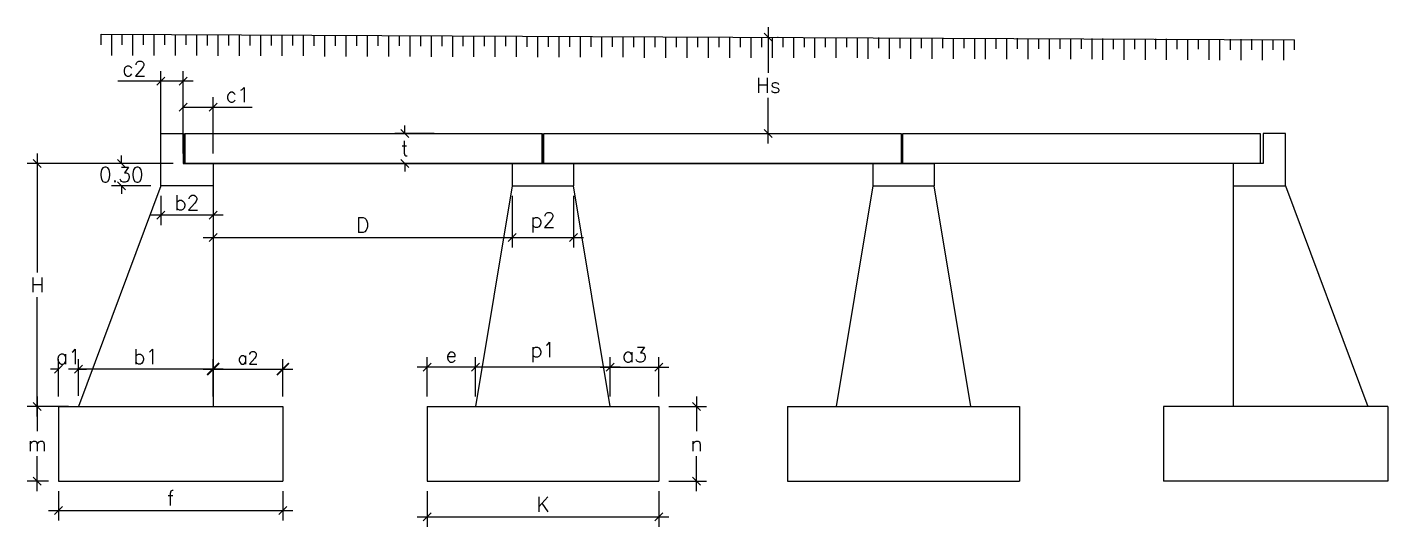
# Model space of a CAD drawing. Extents: x 370 to 5450, y -1052 to 155.
# Drawn here: x 3624.1 to 3760.5, y 5.9 to 56 of the extents above; entities that cross this region are included whole.
import ezdxf

# ---------------------------------------------------------------- set-up
doc = ezdxf.new("R2010")
doc.units = 0
doc.header["$LTSCALE"] = 5
doc.header["$MEASUREMENT"] = 0
doc.layers.get('0').update_dxf_attribs({"linetype": 'CONTINUOUS'})
doc.layers.get('DEFPOINTS').update_dxf_attribs({"linetype": 'CONTINUOUS'})
doc.layers.add('section', color=90, linetype='CONTINUOUS')
doc.styles.get("Standard").update_dxf_attribs({"font": 'ROMANS.SHX'})
doc.styles.add('style1', font='romans.shx')
doc.dimstyles.get("Standard").update_dxf_attribs({"dimtxt": 0.18, "dimasz": 0.18, "dimexe": 0.18, "dimexo": 0.0625, "dimgap": 0.09, "dimtad": 0, "dimtih": 1, "dimtoh": 1, "dimdec": 4, "dimzin": 0, "dimdsep": 46, "dimtxsty": 'Standard', "dimcen": 0.09, "dimadec": 0, "dimazin": 0, "dimtfac": 1, "dimtdec": 4, "dimtofl": 0, "dimtmove": 0, "dimatfit": 3, "dimfxl": 1, "dimtolj": 1, "dimtzin": 0, "dimarcsym": 0})

# ---------------------------------------------------------------- blocks, each defined once
blk = doc.blocks.new('_Oblique')
at = {"color": 0, "linetype": 'ByBlock', "lineweight": -2}
blk.add_line((-0.5, -0.5), (0.5, 0.5), dxfattribs=at)
blk = doc.blocks.new('*D85')
at = {"color": 252, "linetype": 'Continuous', "lineweight": -2, "transparency": 16777216}
for p, q in [((3639.71, 43.31), (3639.71, 48.94)), ((3639.71, 47.94), (3643.71, 47.94)), ((3642.71, 43.31), (3642.71, 48.94)), ((3642.71, 47.94), (3646.61, 47.94))]:
    blk.add_line(p, q, dxfattribs=at)
at = {"layer": 'DEFPOINTS', "color": 0, "linetype": 'Continuous', "transparency": 16777216}
for p in [(3639.71, 47.94), (3639.71, 42.31), (3642.71, 42.31)]:
    blk.add_point(p, dxfattribs=at)
at = {"color": 252, "linetype": 'Continuous', "lineweight": -2, "transparency": 16777216, "xscale": 0.8, "yscale": 0.8, "zscale": 0.8, "rotation": 180}
blk.add_blockref('_Oblique', (3639.71, 47.94), dxfattribs=at)
at = {"color": 252, "linetype": 'Continuous', "lineweight": -2, "transparency": 16777216, "xscale": 0.8, "yscale": 0.8, "zscale": 0.8}
blk.add_blockref('_Oblique', (3642.71, 47.94), dxfattribs=at)
at = {"color": 1, "linetype": 'Continuous', "transparency": 16777216, "insert": (3645.18, 49.19), "char_height": 1.5, "attachment_point": 5, "style": 'style1'}
blk.add_mtext('\\A1;c1', dxfattribs=at)
blk = doc.blocks.new('*D86')
at = {"color": 252, "linetype": 'Continuous', "lineweight": -2, "transparency": 16777216}
for p, q in [((3637.46, 50.57), (3633.16, 50.57)), ((3637.46, 43.38), (3637.46, 51.57)), ((3640.71, 50.57), (3637.46, 50.57)), ((3639.71, 43.38), (3639.71, 51.57))]:
    blk.add_line(p, q, dxfattribs=at)
at = {"layer": 'DEFPOINTS', "color": 0, "linetype": 'Continuous', "transparency": 16777216}
for p in [(3637.46, 50.57), (3637.46, 42.38), (3639.71, 42.38)]:
    blk.add_point(p, dxfattribs=at)
at = {"color": 252, "linetype": 'Continuous', "lineweight": -2, "transparency": 16777216, "xscale": 0.8, "yscale": 0.8, "zscale": 0.8, "rotation": 180}
blk.add_blockref('_Oblique', (3637.46, 50.57), dxfattribs=at)
at = {"color": 252, "linetype": 'Continuous', "lineweight": -2, "transparency": 16777216, "xscale": 0.8, "yscale": 0.8, "zscale": 0.8}
blk.add_blockref('_Oblique', (3639.71, 50.57), dxfattribs=at)
at = {"color": 1, "linetype": 'Continuous', "transparency": 16777216, "insert": (3634.8, 51.82), "char_height": 1.5, "attachment_point": 5, "style": 'style1'}
blk.add_mtext('\\A1;c2', dxfattribs=at)
blk = doc.blocks.new('*D87')
at = {"color": 252, "linetype": 'Continuous', "lineweight": -2, "transparency": 16777216}
for p, q in [((3637.46, 39.06), (3637.46, 36.11)), ((3642.71, 39.06), (3642.71, 36.11)), ((3643.71, 37.11), (3636.46, 37.11))]:
    blk.add_line(p, q, dxfattribs=at)
at = {"layer": 'DEFPOINTS', "color": 0, "linetype": 'Continuous', "transparency": 16777216}
for p in [(3637.46, 40.06), (3642.71, 40.06), (3637.46, 37.11)]:
    blk.add_point(p, dxfattribs=at)
at = {"color": 252, "linetype": 'Continuous', "lineweight": -2, "transparency": 16777216, "xscale": 0.8, "yscale": 0.8, "zscale": 0.8, "rotation": 180}
blk.add_blockref('_Oblique', (3637.46, 37.11), dxfattribs=at)
at = {"color": 252, "linetype": 'Continuous', "lineweight": -2, "transparency": 16777216, "xscale": 0.8, "yscale": 0.8, "zscale": 0.8}
blk.add_blockref('_Oblique', (3642.71, 37.11), dxfattribs=at)
at = {"color": 1, "linetype": 'Continuous', "transparency": 16777216, "insert": (3640.08, 38.36), "char_height": 1.5, "attachment_point": 5, "style": 'style1'}
blk.add_mtext('\\A1;b2', dxfattribs=at)
blk = doc.blocks.new('*D88')
at = {"color": 252, "linetype": 'Continuous', "lineweight": -2, "transparency": 16777216}
for p, q in [((3642.71, 39.06), (3642.71, 33.89)), ((3672.71, 39.06), (3672.71, 33.89)), ((3641.71, 34.89), (3673.71, 34.89))]:
    blk.add_line(p, q, dxfattribs=at)
at = {"layer": 'DEFPOINTS', "color": 0, "linetype": 'Continuous', "transparency": 16777216}
for p in [(3642.71, 40.06), (3672.71, 40.06), (3672.71, 34.89)]:
    blk.add_point(p, dxfattribs=at)
at = {"color": 252, "linetype": 'Continuous', "lineweight": -2, "transparency": 16777216, "xscale": 0.8, "yscale": 0.8, "zscale": 0.8, "rotation": 180}
blk.add_blockref('_Oblique', (3642.71, 34.89), dxfattribs=at)
at = {"color": 252, "linetype": 'Continuous', "lineweight": -2, "transparency": 16777216, "xscale": 0.8, "yscale": 0.8, "zscale": 0.8}
blk.add_blockref('_Oblique', (3672.71, 34.89), dxfattribs=at)
at = {"color": 1, "linetype": 'Continuous', "transparency": 16777216, "insert": (3657.71, 36.14), "char_height": 1.5, "attachment_point": 5, "style": 'style1'}
blk.add_mtext('\\A1;D', dxfattribs=at)
blk = doc.blocks.new('_ArchTick')
at = {"color": 0, "linetype": 'ByBlock', "const_width": 0.15}
blk.add_lwpolyline([(-0.5, -0.5), (0.5, 0.5)], dxfattribs=at)
blk = doc.blocks.new('*D89')
at = {"color": 252, "linetype": 'Continuous', "lineweight": -2, "transparency": 16777216}
for p, q in [((3642.71, 18.94), (3642.71, 22.68)), ((3649.71, 18.94), (3649.71, 22.68)), ((3641.71, 21.68), (3650.71, 21.68))]:
    blk.add_line(p, q, dxfattribs=at)
at = {"layer": 'DEFPOINTS', "color": 0, "linetype": 'Continuous', "transparency": 16777216}
for p in [(3649.71, 21.68), (3642.71, 17.94), (3649.71, 17.94)]:
    blk.add_point(p, dxfattribs=at)
at = {"color": 252, "linetype": 'Continuous', "lineweight": -2, "transparency": 16777216, "xscale": 1.199999999999999, "yscale": 1.199999999999999, "zscale": 1.199999999999999, "rotation": 180}
blk.add_blockref('_ArchTick', (3642.71, 21.68), dxfattribs=at)
at = {"color": 252, "linetype": 'Continuous', "lineweight": -2, "transparency": 16777216, "xscale": 1.199999999999999, "yscale": 1.199999999999999, "zscale": 1.199999999999999}
blk.add_blockref('_ArchTick', (3649.71, 21.68), dxfattribs=at)
at = {"color": 1, "linetype": 'Continuous', "transparency": 16777216, "insert": (3646.21, 22.81), "char_height": 1.25, "attachment_point": 5, "style": 'style1'}
blk.add_mtext('\\A1;a2', dxfattribs=at)
blk = doc.blocks.new('*D90')
at = {"color": 252, "linetype": 'Continuous', "lineweight": -2, "transparency": 16777216}
for p, q in [((3629.21, 19), (3629.21, 22.68)), ((3642.71, 19), (3642.71, 22.68)), ((3643.71, 21.68), (3628.21, 21.68))]:
    blk.add_line(p, q, dxfattribs=at)
at = {"layer": 'DEFPOINTS', "color": 0, "linetype": 'Continuous', "transparency": 16777216}
for p in [(3629.21, 21.68), (3629.21, 18), (3642.71, 18)]:
    blk.add_point(p, dxfattribs=at)
at = {"color": 252, "linetype": 'Continuous', "lineweight": -2, "transparency": 16777216, "xscale": 0.8, "yscale": 0.8, "zscale": 0.8, "rotation": 180}
blk.add_blockref('_Oblique', (3629.21, 21.68), dxfattribs=at)
at = {"color": 252, "linetype": 'Continuous', "lineweight": -2, "transparency": 16777216, "xscale": 0.8, "yscale": 0.8, "zscale": 0.8}
blk.add_blockref('_Oblique', (3642.71, 21.68), dxfattribs=at)
at = {"color": 1, "linetype": 'Continuous', "transparency": 16777216, "insert": (3635.96, 22.93), "char_height": 1.5, "attachment_point": 5, "style": 'style1'}
blk.add_mtext('\\A1;b1', dxfattribs=at)
blk = doc.blocks.new('*D91')
at = {"color": 252, "linetype": 'Continuous', "lineweight": -2, "transparency": 16777216}
for p, q in [((3627.21, 18.94), (3627.21, 22.68)), ((3629.21, 19.06), (3629.21, 22.68)), ((3627.21, 21.68), (3626.41, 21.68)), ((3629.21, 21.68), (3630.01, 21.68))]:
    blk.add_line(p, q, dxfattribs=at)
at = {"layer": 'DEFPOINTS', "color": 0, "linetype": 'Continuous', "transparency": 16777216}
for p in [(3627.21, 21.68), (3627.21, 17.94), (3629.21, 18.06)]:
    blk.add_point(p, dxfattribs=at)
at = {"color": 252, "linetype": 'Continuous', "lineweight": -2, "transparency": 16777216, "xscale": 0.8, "yscale": 0.8, "zscale": 0.8}
blk.add_blockref('_Oblique', (3627.21, 21.68), dxfattribs=at)
at = {"color": 252, "linetype": 'Continuous', "lineweight": -2, "transparency": 16777216, "xscale": 0.8, "yscale": 0.8, "zscale": 0.8, "rotation": 180}
blk.add_blockref('_Oblique', (3629.21, 21.68), dxfattribs=at)
at = {"color": 1, "linetype": 'Continuous', "transparency": 16777216, "insert": (3628.21, 22.93), "char_height": 1.5, "attachment_point": 5, "style": 'style1'}
blk.add_mtext('\\A1;a1', dxfattribs=at)
blk = doc.blocks.new('*D92')
at = {"color": 252, "linetype": 'Continuous', "lineweight": -2, "transparency": 16777216}
for p, q in [((3638.71, 42.31), (3632.51, 42.31)), ((3633.51, 42.31), (3633.51, 43.11)), ((3636.46, 40.06), (3632.51, 40.06)), ((3633.51, 40.06), (3633.51, 39.26))]:
    blk.add_line(p, q, dxfattribs=at)
at = {"layer": 'DEFPOINTS', "color": 0, "linetype": 'Continuous', "transparency": 16777216}
for p in [(3633.51, 42.31), (3639.71, 42.31), (3637.46, 40.06)]:
    blk.add_point(p, dxfattribs=at)
at = {"color": 252, "linetype": 'Continuous', "lineweight": -2, "transparency": 16777216, "xscale": 0.8, "yscale": 0.8, "zscale": 0.8}
for p, rotation in [((3633.51, 42.31), 270), ((3633.51, 40.06), 90)]:
    blk.add_blockref('_Oblique', p, dxfattribs=dict(at, rotation=rotation))
at = {"color": 1, "linetype": 'Continuous', "transparency": 16777216, "insert": (3633.51, 41.19), "char_height": 1.5, "attachment_point": 5, "style": 'style1'}
blk.add_mtext('\\A1;0.30', dxfattribs=at)
blk = doc.blocks.new('*D93')
at = {"color": 252, "linetype": 'Continuous', "lineweight": -2, "transparency": 16777216}
for p, q in [((3664.87, 45.31), (3660.92, 45.31)), ((3661.92, 45.31), (3661.92, 46.11)), ((3664.87, 42.31), (3660.92, 42.31)), ((3661.92, 42.31), (3661.92, 41.51))]:
    blk.add_line(p, q, dxfattribs=at)
at = {"layer": 'DEFPOINTS', "color": 0, "linetype": 'Continuous', "transparency": 16777216}
for p in [(3661.92, 45.31), (3665.87, 45.31), (3665.87, 42.31)]:
    blk.add_point(p, dxfattribs=at)
at = {"color": 252, "linetype": 'Continuous', "lineweight": -2, "transparency": 16777216, "xscale": 0.8, "yscale": 0.8, "zscale": 0.8}
for p, rotation in [((3661.92, 45.31), 270), ((3661.92, 42.31), 90)]:
    blk.add_blockref('_Oblique', p, dxfattribs=dict(at, rotation=rotation))
at = {"color": 1, "linetype": 'Continuous', "transparency": 16777216, "insert": (3661.92, 43.81), "char_height": 1.5, "attachment_point": 5, "style": 'style1'}
blk.add_mtext('\\A1;t', dxfattribs=at)
blk = doc.blocks.new('*D94')
at = {"color": 252, "linetype": 'Continuous', "lineweight": -2, "transparency": 16777216}
for p, q in [((3636.46, 42.31), (3624.07, 42.31)), ((3625.07, 43.31), (3625.07, 31.38)), ((3625.07, 16.94), (3625.07, 28.88)), ((3628.21, 17.94), (3624.07, 17.94))]:
    blk.add_line(p, q, dxfattribs=at)
at = {"layer": 'DEFPOINTS', "color": 0, "linetype": 'Continuous', "transparency": 16777216}
for p in [(3625.07, 42.31), (3637.46, 42.31), (3629.21, 17.94)]:
    blk.add_point(p, dxfattribs=at)
at = {"color": 252, "linetype": 'Continuous', "lineweight": -2, "transparency": 16777216, "xscale": 0.8, "yscale": 0.8, "zscale": 0.8}
for p, rotation in [((3625.07, 42.31), 90), ((3625.07, 17.94), 270)]:
    blk.add_blockref('_Oblique', p, dxfattribs=dict(at, rotation=rotation))
at = {"color": 1, "linetype": 'Continuous', "transparency": 16777216, "insert": (3625.07, 30.13), "char_height": 1.5, "attachment_point": 5, "style": 'style1'}
blk.add_mtext('\\A1;H', dxfattribs=at)
blk = doc.blocks.new('*D95')
at = {"color": 252, "linetype": 'Continuous', "lineweight": -2, "transparency": 16777216}
for p, q in [((3626.21, 17.94), (3624.07, 17.94)), ((3625.07, 18.94), (3625.07, 15.44)), ((3625.07, 9.44), (3625.07, 12.94)), ((3626.21, 10.44), (3624.07, 10.44))]:
    blk.add_line(p, q, dxfattribs=at)
at = {"layer": 'DEFPOINTS', "color": 0, "linetype": 'Continuous', "transparency": 16777216}
for p in [(3627.21, 17.94), (3625.07, 10.44), (3627.21, 10.44)]:
    blk.add_point(p, dxfattribs=at)
at = {"color": 252, "linetype": 'Continuous', "lineweight": -2, "transparency": 16777216, "xscale": 0.8, "yscale": 0.8, "zscale": 0.8}
for p, rotation in [((3625.07, 17.94), 90), ((3625.07, 10.44), 270)]:
    blk.add_blockref('_Oblique', p, dxfattribs=dict(at, rotation=rotation))
at = {"color": 1, "linetype": 'Continuous', "transparency": 16777216, "insert": (3625.07, 14.19), "char_height": 1.5, "attachment_point": 5, "style": 'style1'}
blk.add_mtext('\\A1;m', dxfattribs=at)
blk = doc.blocks.new('*D96')
at = {"color": 252, "linetype": 'Continuous', "lineweight": -2, "transparency": 16777216}
for p, q in [((3627.21, 9.44), (3627.21, 6.5)), ((3649.71, 9.44), (3649.71, 6.5)), ((3626.21, 7.5), (3650.71, 7.5))]:
    blk.add_line(p, q, dxfattribs=at)
at = {"layer": 'DEFPOINTS', "color": 0, "linetype": 'Continuous', "transparency": 16777216}
for p in [(3627.21, 10.44), (3649.71, 10.44), (3649.71, 7.5)]:
    blk.add_point(p, dxfattribs=at)
at = {"color": 252, "linetype": 'Continuous', "lineweight": -2, "transparency": 16777216, "xscale": 0.8, "yscale": 0.8, "zscale": 0.8, "rotation": 180}
blk.add_blockref('_Oblique', (3627.21, 7.5), dxfattribs=at)
at = {"color": 252, "linetype": 'Continuous', "lineweight": -2, "transparency": 16777216, "xscale": 0.8, "yscale": 0.8, "zscale": 0.8}
blk.add_blockref('_Oblique', (3649.71, 7.5), dxfattribs=at)
at = {"color": 1, "linetype": 'Continuous', "transparency": 16777216, "insert": (3638.46, 8.75), "char_height": 1.5, "attachment_point": 5, "style": 'style1'}
blk.add_mtext('\\A1;f', dxfattribs=at)
blk = doc.blocks.new('*D97')
at = {"color": 252, "linetype": 'Continuous', "lineweight": -2, "transparency": 16777216}
for p, q in [((3672.71, 39.06), (3672.71, 33.89)), ((3678.86, 39.06), (3678.86, 33.89)), ((3671.71, 34.89), (3679.86, 34.89))]:
    blk.add_line(p, q, dxfattribs=at)
at = {"layer": 'DEFPOINTS', "color": 0, "linetype": 'Continuous', "transparency": 16777216}
for p in [(3672.71, 40.06), (3678.86, 40.06), (3678.86, 34.89)]:
    blk.add_point(p, dxfattribs=at)
at = {"color": 252, "linetype": 'Continuous', "lineweight": -2, "transparency": 16777216, "xscale": 0.8, "yscale": 0.8, "zscale": 0.8, "rotation": 180}
blk.add_blockref('_Oblique', (3672.71, 34.89), dxfattribs=at)
at = {"color": 252, "linetype": 'Continuous', "lineweight": -2, "transparency": 16777216, "xscale": 0.8, "yscale": 0.8, "zscale": 0.8}
blk.add_blockref('_Oblique', (3678.86, 34.89), dxfattribs=at)
at = {"color": 1, "linetype": 'Continuous', "transparency": 16777216, "insert": (3675.78, 36.39), "char_height": 1.5, "attachment_point": 5, "style": 'style1'}
blk.add_mtext('\\A1;p2', dxfattribs=at)
blk = doc.blocks.new('*D98')
at = {"color": 252, "linetype": 'Continuous', "lineweight": -2, "transparency": 16777216}
for p, q in [((3683.53, 21.87), (3668.03, 21.87)), ((3669.03, 18.94), (3669.03, 22.87)), ((3682.53, 18.94), (3682.53, 22.87))]:
    blk.add_line(p, q, dxfattribs=at)
at = {"layer": 'DEFPOINTS', "color": 0, "linetype": 'Continuous', "transparency": 16777216}
for p in [(3669.03, 21.87), (3669.03, 17.94), (3682.53, 17.94)]:
    blk.add_point(p, dxfattribs=at)
at = {"color": 252, "linetype": 'Continuous', "lineweight": -2, "transparency": 16777216, "xscale": 0.8, "yscale": 0.8, "zscale": 0.8, "rotation": 180}
blk.add_blockref('_Oblique', (3669.03, 21.87), dxfattribs=at)
at = {"color": 252, "linetype": 'Continuous', "lineweight": -2, "transparency": 16777216, "xscale": 0.8, "yscale": 0.8, "zscale": 0.8}
blk.add_blockref('_Oblique', (3682.53, 21.87), dxfattribs=at)
at = {"color": 1, "linetype": 'Continuous', "transparency": 16777216, "insert": (3675.78, 23.37), "char_height": 1.5, "attachment_point": 5, "style": 'style1'}
blk.add_mtext('\\A1;p1', dxfattribs=at)
blk = doc.blocks.new('*D99')
at = {"color": 252, "linetype": 'Continuous', "lineweight": -2, "transparency": 16777216}
for p, q in [((3670.03, 21.87), (3663.16, 21.87)), ((3664.16, 18.94), (3664.16, 22.87)), ((3669.03, 18.94), (3669.03, 22.87))]:
    blk.add_line(p, q, dxfattribs=at)
at = {"layer": 'DEFPOINTS', "color": 0, "linetype": 'Continuous', "transparency": 16777216}
for p in [(3664.16, 21.87), (3664.16, 17.94), (3669.03, 17.94)]:
    blk.add_point(p, dxfattribs=at)
at = {"color": 252, "linetype": 'Continuous', "lineweight": -2, "transparency": 16777216, "xscale": 0.8, "yscale": 0.8, "zscale": 0.8, "rotation": 180}
blk.add_blockref('_Oblique', (3664.16, 21.87), dxfattribs=at)
at = {"color": 252, "linetype": 'Continuous', "lineweight": -2, "transparency": 16777216, "xscale": 0.8, "yscale": 0.8, "zscale": 0.8}
blk.add_blockref('_Oblique', (3669.03, 21.87), dxfattribs=at)
at = {"color": 1, "linetype": 'Continuous', "transparency": 16777216, "insert": (3666.59, 23.12), "char_height": 1.5, "attachment_point": 5, "style": 'style1'}
blk.add_mtext('\\A1;e', dxfattribs=at)
blk = doc.blocks.new('*D100')
at = {"color": 252, "linetype": 'Continuous', "lineweight": -2, "transparency": 16777216}
for p, q in [((3681.53, 21.87), (3688.41, 21.87)), ((3682.53, 18.94), (3682.53, 22.87)), ((3687.41, 18.94), (3687.41, 22.87))]:
    blk.add_line(p, q, dxfattribs=at)
at = {"layer": 'DEFPOINTS', "color": 0, "linetype": 'Continuous', "transparency": 16777216}
for p in [(3687.41, 21.87), (3682.53, 17.94), (3687.41, 17.94)]:
    blk.add_point(p, dxfattribs=at)
at = {"color": 252, "linetype": 'Continuous', "lineweight": -2, "transparency": 16777216, "xscale": 0.8, "yscale": 0.8, "zscale": 0.8, "rotation": 180}
blk.add_blockref('_Oblique', (3682.53, 21.87), dxfattribs=at)
at = {"color": 252, "linetype": 'Continuous', "lineweight": -2, "transparency": 16777216, "xscale": 0.8, "yscale": 0.8, "zscale": 0.8}
blk.add_blockref('_Oblique', (3687.41, 21.87), dxfattribs=at)
at = {"color": 1, "linetype": 'Continuous', "transparency": 16777216, "insert": (3684.97, 23.12), "char_height": 1.5, "attachment_point": 5, "style": 'style1'}
blk.add_mtext('\\A1;a3', dxfattribs=at)
blk = doc.blocks.new('*D101')
at = {"color": 252, "linetype": 'Continuous', "lineweight": -2, "transparency": 16777216}
for p, q in [((3688.41, 17.94), (3692.18, 17.94)), ((3691.18, 18.94), (3691.18, 15.44)), ((3691.18, 9.44), (3691.18, 12.94)), ((3688.41, 10.44), (3692.18, 10.44))]:
    blk.add_line(p, q, dxfattribs=at)
at = {"layer": 'DEFPOINTS', "color": 0, "linetype": 'Continuous', "transparency": 16777216}
for p in [(3687.41, 17.94), (3687.41, 10.44), (3691.18, 10.44)]:
    blk.add_point(p, dxfattribs=at)
at = {"color": 252, "linetype": 'Continuous', "lineweight": -2, "transparency": 16777216, "xscale": 0.8, "yscale": 0.8, "zscale": 0.8}
for p, rotation in [((3691.18, 17.94), 90), ((3691.18, 10.44), 270)]:
    blk.add_blockref('_Oblique', p, dxfattribs=dict(at, rotation=rotation))
at = {"color": 1, "linetype": 'Continuous', "transparency": 16777216, "insert": (3691.18, 14.19), "char_height": 1.5, "attachment_point": 5, "style": 'style1'}
blk.add_mtext('\\A1;n', dxfattribs=at)
blk = doc.blocks.new('*D102')
at = {"color": 252, "linetype": 'Continuous', "lineweight": -2, "transparency": 16777216}
for p, q in [((3664.16, 9.44), (3664.16, 5.86)), ((3687.41, 9.44), (3687.41, 5.86)), ((3663.16, 6.86), (3688.41, 6.86))]:
    blk.add_line(p, q, dxfattribs=at)
at = {"layer": 'DEFPOINTS', "color": 0, "linetype": 'Continuous', "transparency": 16777216}
for p in [(3664.16, 10.44), (3687.41, 10.44), (3687.41, 6.86)]:
    blk.add_point(p, dxfattribs=at)
at = {"color": 252, "linetype": 'Continuous', "lineweight": -2, "transparency": 16777216, "xscale": 0.8, "yscale": 0.8, "zscale": 0.8, "rotation": 180}
blk.add_blockref('_Oblique', (3664.16, 6.86), dxfattribs=at)
at = {"color": 252, "linetype": 'Continuous', "lineweight": -2, "transparency": 16777216, "xscale": 0.8, "yscale": 0.8, "zscale": 0.8}
blk.add_blockref('_Oblique', (3687.41, 6.86), dxfattribs=at)
at = {"color": 1, "linetype": 'Continuous', "transparency": 16777216, "insert": (3675.78, 8.11), "char_height": 1.5, "attachment_point": 5, "style": 'style1'}
blk.add_mtext('\\A1;K', dxfattribs=at)
blk = doc.blocks.new('*D290')
at = {"color": 252, "linetype": 'Continuous', "lineweight": -2, "transparency": 16777216}
for p, q in [((3698.38, 55.97), (3698.38, 51.39)), ((3699.3, 54.97), (3699.38, 54.97)), ((3698.38, 44.31), (3698.38, 48.89)), ((3699.3, 45.31), (3699.38, 45.31))]:
    blk.add_line(p, q, dxfattribs=at)
at = {"layer": 'DEFPOINTS', "color": 0, "linetype": 'Continuous', "transparency": 16777216}
for p in [(3698.3, 54.97), (3698.3, 45.31), (3698.38, 45.31)]:
    blk.add_point(p, dxfattribs=at)
at = {"color": 252, "linetype": 'Continuous', "lineweight": -2, "transparency": 16777216, "xscale": 0.8, "yscale": 0.8, "zscale": 0.8}
for p, rotation in [((3698.38, 54.97), 90), ((3698.38, 45.31), 270)]:
    blk.add_blockref('_Oblique', p, dxfattribs=dict(at, rotation=rotation))
at = {"color": 1, "linetype": 'Continuous', "transparency": 16777216, "insert": (3698.38, 50.14), "char_height": 1.5, "attachment_point": 5, "style": 'style1'}
blk.add_mtext('\\A1;Hs', dxfattribs=at)

msp = doc.modelspace()

# ---------------------------------------------------------------- linework, layer by layer
at = {"color": 253, "linetype": 'Continuous'}
for p, q in [((3631.46601, 55.2871), (3751.15156, 54.72128)), ((3631.46601, 54.19702), (3631.46601, 55.2871)), ((3632.53463, 53.13726), (3632.53463, 55.25679)), ((3633.60326, 54.19702), (3633.60326, 55.25174)), ((3634.67188, 53.13726), (3634.67188, 55.24669)), ((3635.7405, 54.19702), (3635.7405, 55.24164)), ((3636.80912, 53.13726), (3636.80912, 55.23658)), ((3637.87774, 54.19702), (3637.87774, 55.23153)), ((3638.94636, 53.13726), (3638.94636, 55.22648)), ((3640.01498, 54.19702), (3640.01498, 55.22143)), ((3641.0836, 53.13726), (3641.0836, 55.21638)), ((3642.15222, 54.15156), (3642.15222, 55.21132)), ((3643.22084, 53.09179), (3643.22084, 55.21132)), ((3644.28947, 54.15156), (3644.28947, 55.20627)), ((3645.35809, 53.09179), (3645.35809, 55.20122)), ((3646.42671, 54.15156), (3646.42671, 55.19617)), ((3647.49533, 53.09179), (3647.49533, 55.19112)), ((3648.56395, 54.15156), (3648.56395, 55.18606)), ((3649.63257, 53.09179), (3649.63257, 55.18101)), ((3650.70119, 54.15156), (3650.70119, 55.17596)), ((3651.76981, 53.09179), (3651.76981, 55.17091)), ((3652.83843, 54.10609), (3652.83843, 55.16586)), ((3653.90705, 53.04632), (3653.90705, 55.16586)), ((3654.97567, 54.10609), (3654.97567, 55.1608)), ((3656.0443, 53.04632), (3656.0443, 55.15575)), ((3657.11292, 54.10609), (3657.11292, 55.1507)), ((3658.18154, 53.04632), (3658.18154, 55.14565)), ((3659.25016, 54.10609), (3659.25016, 55.1406)), ((3660.31878, 53.04632), (3660.31878, 55.13554)), ((3661.3874, 54.10609), (3661.3874, 55.13049)), ((3662.45602, 53.04632), (3662.45602, 55.12544)), ((3663.52464, 54.06062), (3663.52464, 55.12039)), ((3664.59326, 53.00085), (3664.59326, 55.12039)), ((3665.66188, 54.06062), (3665.66188, 55.11534)), ((3666.7305, 53.00085), (3666.7305, 55.11028)), ((3667.79913, 54.06062), (3667.79913, 55.10523)), ((3668.86775, 53.00085), (3668.86775, 55.10018)), ((3669.93637, 54.06062), (3669.93637, 55.09513)), ((3671.00499, 53.00085), (3671.00499, 55.09008)), ((3672.07361, 54.06062), (3672.07361, 55.08502)), ((3673.14223, 53.00085), (3673.14223, 55.07997)), ((3674.21085, 54.01515), (3674.21085, 55.07492)), ((3675.27947, 52.95538), (3675.27947, 55.07492)), ((3676.34809, 54.01515), (3676.34809, 55.06987)), ((3677.41671, 52.95538), (3677.41671, 55.06482)), ((3678.48534, 54.01515), (3678.48534, 55.05976)), ((3679.55396, 52.95538), (3679.55396, 55.05471)), ((3680.62258, 54.01515), (3680.62258, 55.04966)), ((3681.6912, 52.95538), (3681.6912, 55.04461)), ((3682.75982, 54.01515), (3682.75982, 55.03956)), ((3683.82844, 52.95538), (3683.82844, 55.0345)), ((3684.89706, 53.96968), (3684.89706, 55.02945)), ((3685.96568, 52.90992), (3685.96568, 55.02945)), ((3687.0343, 53.96968), (3687.0343, 55.0244)), ((3688.10292, 52.90992), (3688.10292, 55.01935)), ((3689.17154, 53.96968), (3689.17154, 55.0143)), ((3690.24017, 52.90992), (3690.24017, 55.00924)), ((3691.30879, 53.96968), (3691.30879, 55.00419)), ((3692.37741, 52.90992), (3692.37741, 54.99914)), ((3693.44603, 53.96968), (3693.44603, 54.99409)), ((3694.51465, 52.90992), (3694.51465, 54.98904)), ((3695.58327, 53.96968), (3695.58327, 54.98398)), ((3696.65189, 52.90992), (3696.65189, 54.97893)), ((3697.72051, 53.96968), (3697.72051, 54.97388)), ((3698.78913, 52.90992), (3698.78913, 54.96883)), ((3699.85775, 53.96968), (3699.85775, 54.96378)), ((3700.92637, 52.90992), (3700.92637, 54.95872)), ((3701.995, 53.96968), (3701.995, 54.95367)), ((3703.06362, 52.90992), (3703.06362, 54.94862)), ((3704.13224, 53.96968), (3704.13224, 54.94357)), ((3705.20086, 52.90992), (3705.20086, 54.93852)), ((3706.26948, 53.96968), (3706.26948, 54.93346)), ((3707.3381, 52.90992), (3707.3381, 54.92841)), ((3708.40672, 52.80888), (3708.40672, 54.92841)), ((3709.47534, 53.86864), (3709.47534, 54.92336)), ((3710.54396, 52.80888), (3710.54396, 54.91831)), ((3711.61258, 53.86864), (3711.61258, 54.91326)), ((3712.6812, 52.80888), (3712.6812, 54.9082)), ((3713.74983, 53.86864), (3713.74983, 54.90315)), ((3714.81845, 52.80888), (3714.81845, 54.8981)), ((3715.88707, 53.86864), (3715.88707, 54.89305)), ((3716.95569, 52.80888), (3716.95569, 54.888)), ((3718.02431, 53.86864), (3718.02431, 54.88294)), ((3719.09293, 52.80888), (3719.09293, 54.87789)), ((3720.16155, 52.75331), (3720.16155, 54.87284)), ((3721.23017, 53.81307), (3721.23017, 54.86779)), ((3722.29879, 52.75331), (3722.29879, 54.86274)), ((3723.36741, 53.81307), (3723.36741, 54.85768)), ((3724.43604, 52.75331), (3724.43604, 54.85263)), ((3725.50466, 53.81307), (3725.50466, 54.84758)), ((3726.57328, 52.75331), (3726.57328, 54.84253)), ((3727.6419, 53.81307), (3727.6419, 54.83748)), ((3728.71052, 52.75331), (3728.71052, 54.83242)), ((3729.77914, 53.81307), (3729.77914, 54.82737)), ((3730.84776, 52.75331), (3730.84776, 54.82232)), ((3731.91638, 52.70279), (3731.91638, 54.82232)), ((3732.985, 53.76255), (3732.985, 54.81727)), ((3734.05362, 52.70279), (3734.05362, 54.81222)), ((3735.12224, 53.76255), (3735.12224, 54.80716)), ((3736.19087, 52.70279), (3736.19087, 54.80211)), ((3737.25949, 53.76255), (3737.25949, 54.79706)), ((3738.32811, 52.70279), (3738.32811, 54.79201)), ((3739.39673, 53.76255), (3739.39673, 54.78696)), ((3740.46535, 52.70279), (3740.46535, 54.7819)), ((3741.53397, 53.76255), (3741.53397, 54.77685)), ((3742.60259, 52.70279), (3742.60259, 54.7718)), ((3743.67121, 52.65227), (3743.67121, 54.7718)), ((3744.73983, 53.71203), (3744.73983, 54.76675)), ((3745.80845, 52.65227), (3745.80845, 54.7617)), ((3746.87707, 53.71203), (3746.87707, 54.75665)), ((3747.9457, 52.65227), (3747.9457, 54.75159)), ((3749.01432, 53.71203), (3749.01432, 54.74654)), ((3750.08294, 52.65227), (3750.08294, 54.74149)), ((3751.15156, 53.71203), (3751.15156, 54.72128))]:
    msp.add_line(p, q, dxfattribs=at)
at = {"layer": 'section', "linetype": 'Continuous'}
for p, q in [((3637.45607, 45.31266), (3639.70607, 45.31266)), ((3637.45607, 40.06266), (3637.45607, 45.31266)), ((3639.70607, 45.31266), (3639.70607, 42.31266)), ((3639.85607, 45.31266), (3639.85607, 42.31266)), ((3639.85607, 45.31266), (3675.70607, 45.31266)), ((3675.70607, 42.31266), (3675.70607, 45.31266)), ((3750.25607, 45.31266), (3748.00607, 45.31266)), ((3748.00607, 45.31266), (3748.00607, 42.31266)), ((3750.25607, 40.06266), (3750.25607, 45.31266)), ((3639.70607, 42.31266), (3642.70607, 42.31266)), ((3639.85607, 42.31266), (3675.70607, 42.31266)), ((3642.70607, 42.31266), (3642.70607, 40.06266)), ((3672.70607, 42.31266), (3678.85607, 42.31266)), ((3672.70607, 42.31266), (3672.70607, 40.06266)), ((3678.85607, 42.31266), (3678.85607, 40.06266)), ((3678.85607, 42.31266), (3708.85607, 42.31266)), ((3708.85607, 42.31266), (3715.00607, 42.31266)), ((3708.85607, 42.31266), (3708.85607, 40.06266)), ((3715.00607, 42.31266), (3715.00607, 40.06266)), ((3748.00607, 42.31266), (3745.00607, 42.31266)), ((3745.00607, 42.31266), (3745.00607, 40.06266)), ((3637.45607, 40.06266), (3629.20607, 17.93766)), ((3642.70607, 40.06266), (3637.45607, 40.06266)), ((3642.70607, 40.06266), (3642.70607, 17.93766)), ((3672.70607, 40.06266), (3669.03107, 17.93766)), ((3672.70607, 40.06266), (3678.85607, 40.06266)), ((3682.53107, 17.93766), (3678.85607, 40.06266)), ((3708.85607, 40.06266), (3705.18107, 17.93766)), ((3708.85607, 40.06266), (3715.00607, 40.06266)), ((3718.68107, 17.93766), (3715.00607, 40.06266)), ((3745.00607, 40.06266), (3750.25607, 40.06266)), ((3745.00607, 40.06266), (3745.00607, 17.93766)), ((3750.25607, 40.06266), (3758.50607, 17.93766)), ((3627.20907, 17.93766), (3649.70907, 17.93766)), ((3627.20907, 17.93766), (3627.20907, 10.43766)), ((3649.70907, 17.93766), (3649.70907, 10.43766)), ((3664.15607, 17.93766), (3664.15607, 10.43766)), ((3664.15607, 17.93766), (3687.40607, 17.93766)), ((3687.40607, 17.93766), (3687.40607, 10.43766)), ((3700.30607, 17.93766), (3700.30607, 10.43766)), ((3700.30607, 17.93766), (3723.55607, 17.93766)), ((3723.55607, 17.93766), (3723.55607, 10.43766)), ((3760.50307, 17.93766), (3738.00307, 17.93766)), ((3738.00307, 17.93766), (3738.00307, 10.43766)), ((3760.50307, 17.93766), (3760.50307, 10.43766)), ((3627.20907, 10.43766), (3649.70907, 10.43766)), ((3664.15607, 10.43766), (3687.40607, 10.43766)), ((3700.30607, 10.43766), (3723.55607, 10.43766)), ((3760.50307, 10.43766), (3738.00307, 10.43766))]:
    msp.add_line(p, q, dxfattribs=at)
for points in [[(3639.85607, 45.31266), (3675.70607, 45.31266), (3675.70607, 42.31266), (3639.85607, 42.31266)], [(3675.85607, 45.31266), (3711.70607, 45.31266), (3711.70607, 42.31266), (3675.85607, 42.31266)], [(3711.85607, 45.31266), (3747.70607, 45.31266), (3747.70607, 42.31266), (3711.85607, 42.31266)]]:
    msp.add_lwpolyline(points, close=True, dxfattribs=at)

# ---------------------------------------------------------------- dimensions: what is measured, and where the dimension line sits
at = {"color": 1, "linetype": 'Continuous'}
for base, p1, p2, text, picture, middle in [((3698.38067, 45.31266), (3698.30241, 54.97113), (3698.30241, 45.31266), 'Hs', '*D290', (3698.38067, 50.14189)), ((3661.91552, 45.31266), (3665.86607, 42.31266), (3665.86607, 45.31266), 't', '*D93', (3661.91552, 43.81266)), ((3625.06539, 42.31266), (3629.20607, 17.93766), (3637.45607, 42.31266), 'H', '*D94', (3625.06539, 30.12516)), ((3633.50552, 42.31266), (3637.45607, 40.06266), (3639.70607, 42.31266), '0.30', '*D92', (3633.50552, 41.18766)), ((3625.06539, 10.43766), (3627.20907, 17.93766), (3627.20907, 10.43766), 'm', '*D95', (3625.06539, 14.18766)), ((3691.17874, 10.43766), (3687.40607, 17.93766), (3687.40607, 10.43766), 'n', '*D101', (3691.17874, 14.18766))]:
    dim = msp.add_linear_dim(base=base, p1=p1, p2=p2, angle=90, text=text, dimstyle='Standard', override={"dimtxt": 1.5, "dimasz": 0.8, "dimexe": 1, "dimexo": 1, "dimgap": 0.5, "dimtad": 1, "dimtoh": 0, "dimdec": 2, "dimlfac": 0.075, "dimtxsty": 'style1', "dimblk1": 'Oblique', "dimblk2": 'Oblique', "dimsah": 1, "dimdle": 1, "dimclrd": 252, "dimclre": 252, "dimclrt": 1, "dimtix": 1}, dxfattribs=at)
    dim.commit()
    dim.dimension.update_dxf_attribs({"geometry": picture, "text_midpoint": middle})
for base, p1, p2, text, picture, middle in [((3637.45607, 50.56808), (3639.70607, 42.37516), (3637.45607, 42.37516), 'c2', '*D86', (3634.80369, 50.56808)), ((3639.70607, 47.93865), (3642.70607, 42.31266), (3639.70607, 42.31266), 'c1', '*D85', (3645.17988, 47.93865))]:
    dim = msp.add_linear_dim(base=base, p1=p1, p2=p2, text=text, dimstyle='Standard', override={"dimtxt": 1.5, "dimasz": 0.8, "dimexe": 1, "dimexo": 1, "dimgap": 0.5, "dimtad": 1, "dimtoh": 0, "dimdec": 2, "dimlfac": 0.075, "dimtxsty": 'style1', "dimblk1": 'Oblique', "dimblk2": 'Oblique', "dimsah": 1, "dimdle": 1, "dimclrd": 252, "dimclre": 252, "dimclrt": 1, "dimtix": 1}, dxfattribs=at)
    dim.commit()
    dim.dimension.update_dxf_attribs({"geometry": picture, "text_midpoint": middle, "dimtype": 160})
for base, p1, p2, text, override, picture, middle in [((3637.45607, 37.10605), (3642.70607, 40.06266), (3637.45607, 40.06266), 'b2', {"dimtxt": 1.5, "dimasz": 0.8, "dimexe": 1, "dimexo": 1, "dimgap": 0.5, "dimtad": 1, "dimtoh": 0, "dimdec": 2, "dimlfac": 0.075, "dimtxsty": 'style1', "dimblk1": 'Oblique', "dimblk2": 'Oblique', "dimsah": 1, "dimdle": 1, "dimclrd": 252, "dimclre": 252, "dimclrt": 1, "dimtix": 1}, '*D87', (3640.08107, 38.35605)), ((3672.70607, 34.89308), (3642.70607, 40.06266), (3672.70607, 40.06266), 'D', {"dimtxt": 1.5, "dimasz": 0.8, "dimexe": 1, "dimexo": 1, "dimgap": 0.5, "dimtad": 1, "dimtoh": 0, "dimdec": 2, "dimlfac": 0.075, "dimtxsty": 'style1', "dimblk1": 'Oblique', "dimblk2": 'Oblique', "dimsah": 1, "dimdle": 1, "dimclrd": 252, "dimclre": 252, "dimclrt": 1, "dimtix": 1}, '*D88', (3657.70607, 36.14308)), ((3678.85607, 34.89308), (3672.70607, 40.06266), (3678.85607, 40.06266), 'p2', {"dimtxt": 1.5, "dimasz": 0.8, "dimexe": 1, "dimexo": 1, "dimgap": 0.5, "dimtad": 1, "dimtoh": 0, "dimdec": 2, "dimlfac": 0.075, "dimtxsty": 'style1', "dimblk1": 'Oblique', "dimblk2": 'Oblique', "dimsah": 1, "dimdle": 1, "dimclrd": 252, "dimclre": 252, "dimclrt": 1, "dimtix": 1}, '*D97', (3675.78107, 36.39308)), ((3627.20907, 21.68258), (3629.20607, 18.06266), (3627.20907, 17.93766), 'a1', {"dimtxt": 1.5, "dimasz": 0.8, "dimexe": 1, "dimexo": 1, "dimgap": 0.5, "dimtad": 1, "dimtoh": 0, "dimdec": 2, "dimlfac": 0.075, "dimtxsty": 'style1', "dimblk1": 'Oblique', "dimblk2": 'Oblique', "dimsah": 1, "dimdle": 1, "dimclrd": 252, "dimclre": 252, "dimclrt": 1, "dimtix": 1}, '*D91', (3628.20757, 22.93258)), ((3629.20607, 21.68258), (3642.70607, 18.00016), (3629.20607, 18.00016), 'b1', {"dimtxt": 1.5, "dimasz": 0.8, "dimexe": 1, "dimexo": 1, "dimgap": 0.5, "dimtad": 1, "dimtoh": 0, "dimdec": 2, "dimlfac": 0.075, "dimtxsty": 'style1', "dimblk1": 'Oblique', "dimblk2": 'Oblique', "dimsah": 1, "dimdle": 1, "dimclrd": 252, "dimclre": 252, "dimclrt": 1, "dimtix": 1}, '*D90', (3635.95607, 22.93258)), ((3649.70907, 21.68258), (3642.70607, 17.93766), (3649.70907, 17.93766), 'a2', {"dimtxt": 1.25, "dimasz": 1.2, "dimexe": 1, "dimexo": 1, "dimgap": 0.5, "dimtad": 1, "dimtoh": 0, "dimdec": 2, "dimlfac": 0.075, "dimtxsty": 'style1', "dimblk1": 'ArchTick', "dimblk2": 'ArchTick', "dimsah": 1, "dimdle": 1, "dimclrd": 252, "dimclre": 252, "dimclrt": 1, "dimtix": 1}, '*D89', (3646.20757, 22.80758)), ((3664.15607, 21.86627), (3669.03107, 17.93766), (3664.15607, 17.93766), 'e', {"dimtxt": 1.5, "dimasz": 0.8, "dimexe": 1, "dimexo": 1, "dimgap": 0.5, "dimtad": 1, "dimtoh": 0, "dimdec": 2, "dimlfac": 0.075, "dimtxsty": 'style1', "dimblk1": 'Oblique', "dimblk2": 'Oblique', "dimsah": 1, "dimdle": 1, "dimclrd": 252, "dimclre": 252, "dimclrt": 1, "dimtix": 1}, '*D99', (3666.59357, 23.11627)), ((3669.03107, 21.86627), (3682.53107, 17.93766), (3669.03107, 17.93766), 'p1', {"dimtxt": 1.5, "dimasz": 0.8, "dimexe": 1, "dimexo": 1, "dimgap": 0.5, "dimtad": 1, "dimtoh": 0, "dimdec": 2, "dimlfac": 0.075, "dimtxsty": 'style1', "dimblk1": 'Oblique', "dimblk2": 'Oblique', "dimsah": 1, "dimdle": 1, "dimclrd": 252, "dimclre": 252, "dimclrt": 1, "dimtix": 1}, '*D98', (3675.78107, 23.36627)), ((3687.40607, 21.86627), (3682.53107, 17.93766), (3687.40607, 17.93766), 'a3', {"dimtxt": 1.5, "dimasz": 0.8, "dimexe": 1, "dimexo": 1, "dimgap": 0.5, "dimtad": 1, "dimtoh": 0, "dimdec": 2, "dimlfac": 0.075, "dimtxsty": 'style1', "dimblk1": 'Oblique', "dimblk2": 'Oblique', "dimsah": 1, "dimdle": 1, "dimclrd": 252, "dimclre": 252, "dimclrt": 1, "dimtix": 1}, '*D100', (3684.96857, 23.11627)), ((3649.70907, 7.50368), (3627.20907, 10.43766), (3649.70907, 10.43766), 'f', {"dimtxt": 1.5, "dimasz": 0.8, "dimexe": 1, "dimexo": 1, "dimgap": 0.5, "dimtad": 1, "dimtoh": 0, "dimdec": 2, "dimlfac": 0.075, "dimtxsty": 'style1', "dimblk1": 'Oblique', "dimblk2": 'Oblique', "dimsah": 1, "dimdle": 1, "dimclrd": 252, "dimclre": 252, "dimclrt": 1, "dimtix": 1}, '*D96', (3638.45907, 8.75368)), ((3687.40607, 6.86245), (3664.15607, 10.43766), (3687.40607, 10.43766), 'K', {"dimtxt": 1.5, "dimasz": 0.8, "dimexe": 1, "dimexo": 1, "dimgap": 0.5, "dimtad": 1, "dimtoh": 0, "dimdec": 2, "dimlfac": 0.075, "dimtxsty": 'style1', "dimblk1": 'Oblique', "dimblk2": 'Oblique', "dimsah": 1, "dimdle": 1, "dimclrd": 252, "dimclre": 252, "dimclrt": 1, "dimtix": 1}, '*D102', (3675.78107, 8.11245))]:
    dim = msp.add_linear_dim(base=base, p1=p1, p2=p2, text=text, dimstyle='Standard', override=override, dxfattribs=at)
    dim.commit()
    dim.dimension.update_dxf_attribs({"geometry": picture, "text_midpoint": middle})

doc.saveas('drawing.dxf')
